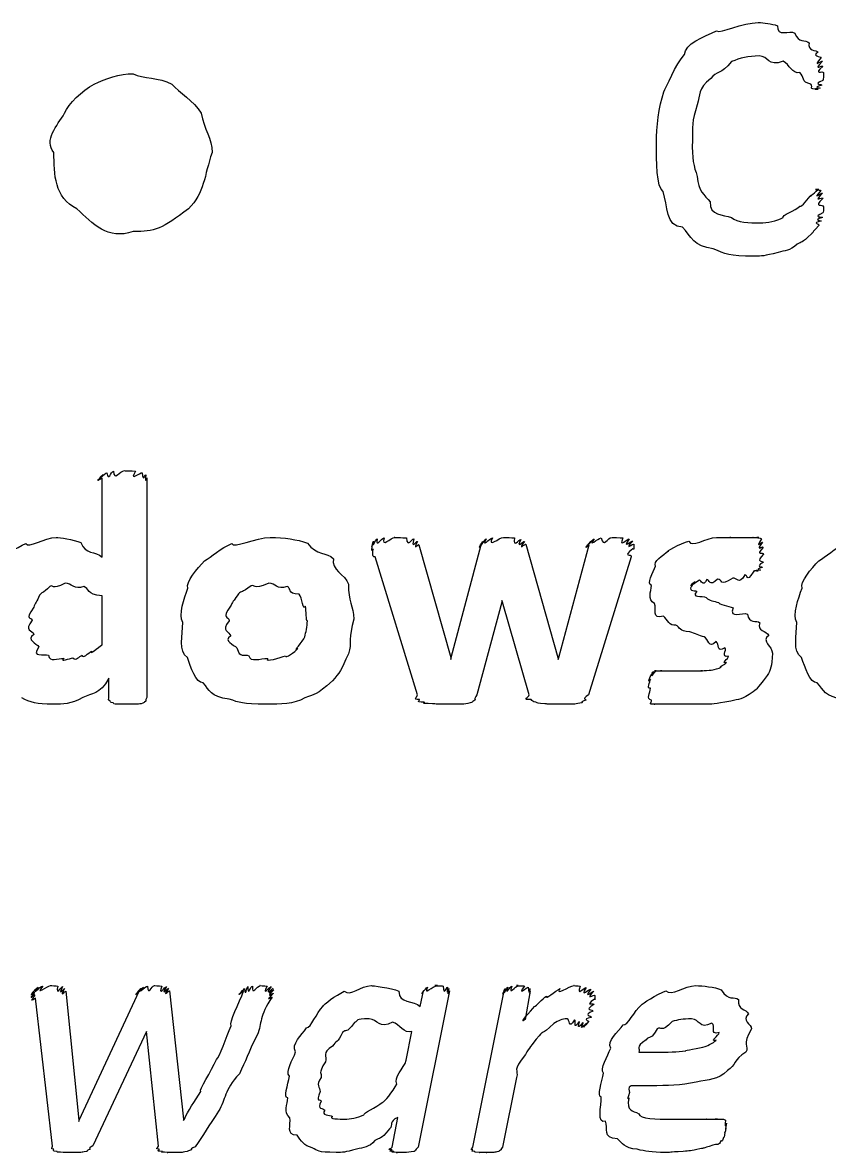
# Model space of a CAD drawing. Header units: millimetres. Extents: x 0 to 216, y 0 to 279.
# Drawn here: x 19.05 to 27.58, y 161.86 to 173.81 of the extents above; entities that cross this region are included whole.
import ezdxf

# ---------------------------------------------------------------- set-up
doc = ezdxf.new("R2010")
doc.units = ezdxf.units.MM
doc.layers.get('0').update_dxf_attribs({"linetype": 'CONTINUOUS'})

msp = doc.modelspace()

# ---------------------------------------------------------------- linework, layer by layer
at = {"color": 0}
for p, q in [((20.2241, 173.265), (20.2241, 173.265)), ((27.5167, 171.859), (27.5167, 171.859)), ((19.8947, 168.154), (19.8947, 168.991)), ((20.3688, 168.991), (20.3688, 166.671)), ((23.2434, 168.286), (23.5796, 167.095)), ((23.5851, 167.095), (23.8993, 168.286)), ((24.3733, 168.292), (24.7096, 167.095)), ((24.7206, 167.095), (25.0403, 168.286)), ((25.5144, 168.292), (25.5144, 168.292)), ((23.2268, 166.698), (22.7803, 168.159)), ((25.4868, 168.159), (25.0348, 166.698)), ((19.8947, 167.228), (19.8947, 167.746)), ((24.1198, 167.68), (23.8552, 166.698)), ((24.1253, 167.68), (24.1198, 167.696)), ((24.1198, 167.696), (24.1198, 167.68)), ((24.4064, 166.698), (24.1253, 167.68)), ((22.0638, 167.481), (22.0638, 167.481)), ((22.5544, 167.498), (22.5544, 167.498)), ((23.5796, 167.095), (23.5796, 167.073)), ((23.5796, 167.073), (23.5851, 167.095)), ((24.7096, 167.095), (24.7151, 167.073)), ((24.7151, 167.073), (24.7206, 167.095)), ((26.9779, 167.139), (26.9779, 167.139)), ((19.9664, 166.677), (19.9664, 166.875)), ((19.5103, 163.565), (19.6481, 162.203)), ((19.6536, 162.203), (20.2875, 163.565)), ((20.6072, 163.57), (20.756, 162.214)), ((21.7096, 163.581), (21.7096, 163.581)), ((23.5658, 163.57), (23.2351, 161.917)), ((23.2572, 163.405), (23.2902, 163.57)), ((23.8125, 161.917), (24.1432, 163.57)), ((24.4189, 163.57), (24.3637, 163.267)), ((25.1024, 163.521), (25.1024, 163.521)), ((19.3725, 161.928), (19.1905, 163.493)), ((26.7574, 163.168), (26.7574, 163.168)), ((20.3647, 163.14), (19.7969, 161.933)), ((20.4914, 161.928), (20.3647, 163.14)), ((23.1083, 162.837), (23.169, 163.14)), ((26.4156, 163.129), (26.4156, 163.129)), ((25.5668, 162.92), (25.7486, 162.92)), ((24.2755, 162.655), (24.1267, 161.917)), ((25.688, 162.567), (25.4841, 162.567)), ((19.6481, 162.203), (19.6481, 162.187)), ((19.6481, 162.187), (19.6536, 162.203)), ((20.756, 162.214), (20.756, 162.198)), ((20.756, 162.198), (20.767, 162.214)), ((22.9595, 161.917), (23.0201, 162.231))]:
    msp.add_line(p, q, dxfattribs=at)
for points in [[(26.3867, 173.717), (26.4253, 173.687), (26.665, 173.805), (26.8277, 173.805)], [(26.8277, 173.805), (26.8911, 173.805), (26.9655, 173.794), (27.0316, 173.772)], [(27.0316, 173.772), (27.0233, 173.647), (27.1584, 173.728), (27.2135, 173.695)], [(26.0505, 173.469), (26.0463, 173.574), (26.2571, 173.662), (26.3867, 173.717)], [(27.2135, 173.695), (27.2548, 173.585), (27.3237, 173.63), (27.3678, 173.59)], [(27.3678, 173.59), (27.343, 173.503), (27.4423, 173.516), (27.4616, 173.491)], [(25.83, 173.072), (25.8548, 173.121), (25.954, 173.361), (26.0505, 173.469)], [(26.8387, 173.452), (26.7229, 173.452), (26.6347, 173.432), (26.5465, 173.392)], [(27.0922, 173.397), (26.9282, 173.334), (26.9379, 173.452), (26.8387, 173.452)], [(27.4616, 173.491), (27.3802, 173.452), (27.4905, 173.447), (27.4946, 173.436)], [(27.4946, 173.436), (27.3871, 173.312), (27.5015, 173.411), (27.5057, 173.397)], [(26.5465, 173.392), (26.4322, 173.254), (26.3881, 173.293), (26.326, 173.215)], [(27.2686, 173.276), (27.1859, 173.261), (27.1611, 173.36), (27.0922, 173.397)], [(27.5057, 173.397), (27.3954, 173.283), (27.5112, 173.364), (27.5112, 173.342)], [(27.5112, 173.342), (27.3982, 173.243), (27.5167, 173.301), (27.5167, 173.276)], [(19.8107, 173.155), (19.9278, 173.21), (20.0835, 173.265), (20.2241, 173.265)], [(20.2241, 173.265), (20.3247, 173.21), (20.4997, 173.228), (20.632, 173.155)], [(26.326, 173.215), (26.1896, 173.102), (26.2158, 173.047), (26.1827, 172.934)], [(27.3844, 173.155), (27.281, 173.173), (27.3155, 173.232), (27.2686, 173.276)], [(27.5112, 173.193), (27.3954, 173.144), (27.507, 173.157), (27.5001, 173.144)], [(27.5167, 173.276), (27.5167, 173.184), (27.5139, 173.215), (27.5112, 173.193)], [(19.4965, 172.846), (19.5419, 172.948), (19.6784, 173.084), (19.8107, 173.155)], [(20.632, 173.155), (20.7064, 173.066), (20.8662, 172.981), (20.9407, 172.846)], [(25.7528, 172.537), (25.7528, 172.692), (25.7776, 172.918), (25.83, 173.072)], [(27.4616, 173.1), (27.343, 173.1), (27.4175, 173.118), (27.3844, 173.155)], [(27.4836, 173.111), (27.3692, 173.1), (27.4684, 173.1), (27.4616, 173.1)], [(27.5001, 173.144), (27.3844, 173.113), (27.4905, 173.118), (27.4836, 173.111)], [(19.3862, 172.432), (19.2732, 172.562), (19.4221, 172.714), (19.4965, 172.846)], [(20.9407, 172.846), (20.9751, 172.68), (21.0564, 172.576), (21.0564, 172.432)], [(26.1827, 172.934), (26.1235, 172.761), (26.1331, 172.698), (26.1331, 172.559)], [(25.8244, 172.019), (25.7528, 172.059), (25.7528, 172.341), (25.7528, 172.537)], [(26.1331, 172.559), (26.1235, 172.361), (26.1497, 172.289), (26.1827, 172.179)], [(19.6288, 171.837), (19.3918, 171.953), (19.3862, 172.201), (19.3862, 172.432)], [(21.0564, 172.432), (20.9751, 172.187), (20.9737, 172.002), (20.8084, 171.837)], [(26.1827, 172.179), (26.1896, 172.026), (26.2613, 171.982), (26.3205, 171.909)], [(26.0284, 171.644), (25.8479, 171.644), (25.8713, 171.872), (25.8244, 172.019)], [(27.2686, 171.865), (27.2852, 171.85), (27.3596, 171.949), (27.3899, 171.986)], [(27.3899, 171.986), (27.3472, 171.923), (27.4478, 172.041), (27.4671, 172.041)], [(27.4671, 172.041), (27.3761, 172.041), (27.485, 172.037), (27.4891, 172.03)], [(27.4891, 172.03), (27.3871, 171.912), (27.5015, 172.016), (27.5057, 172.002)], [(27.5057, 172.002), (27.3954, 171.887), (27.5112, 171.972), (27.5112, 171.947)], [(26.3205, 171.909), (26.3109, 171.762), (26.4583, 171.779), (26.5465, 171.744)], [(27.0922, 171.744), (27.0674, 171.762), (27.2204, 171.821), (27.2686, 171.865)], [(27.5112, 171.947), (27.3982, 171.839), (27.5167, 171.895), (27.5167, 171.859)], [(20.2241, 171.595), (19.954, 171.508), (19.7942, 171.675), (19.6288, 171.837)], [(20.8084, 171.837), (20.53, 171.625), (20.4515, 171.595), (20.2241, 171.595)], [(26.5465, 171.744), (26.6044, 171.688), (26.734, 171.688), (26.8442, 171.688)], [(26.8442, 171.688), (26.9282, 171.688), (27.022, 171.706), (27.0922, 171.744)], [(27.5057, 171.744), (27.3913, 171.71), (27.5015, 171.716), (27.4946, 171.705)], [(27.5112, 171.793), (27.3954, 171.739), (27.5084, 171.757), (27.5057, 171.744)], [(27.5167, 171.859), (27.5167, 171.777), (27.5139, 171.811), (27.5112, 171.793)], [(26.3536, 171.413), (26.1455, 171.438), (26.1193, 171.541), (26.0284, 171.644)], [(27.4671, 171.661), (27.3541, 171.534), (27.4298, 171.613), (27.3899, 171.573)], [(27.4946, 171.705), (27.3802, 171.688), (27.4808, 171.679), (27.4671, 171.661)], [(27.3899, 171.573), (27.2741, 171.457), (27.2989, 171.498), (27.2411, 171.462)], [(26.7836, 171.336), (26.5162, 171.336), (26.4818, 171.36), (26.3536, 171.413)], [(27.2411, 171.462), (27.1556, 171.387), (27.1143, 171.399), (27.0371, 171.374)], [(27.0371, 171.374), (26.8841, 171.336), (26.8745, 171.336), (26.7836, 171.336)], [(19.8947, 168.991), (19.7914, 168.915), (19.8975, 169.017), (19.9058, 169.025)], [(19.9058, 169.025), (19.8065, 168.932), (19.9251, 169.043), (19.9444, 169.047)], [(19.9444, 169.047), (19.9609, 168.944), (19.9857, 169.059), (20.016, 169.063)], [(20.016, 169.063), (20.0188, 168.95), (20.0835, 169.069), (20.1318, 169.069)], [(20.1318, 169.069), (20.1152, 169.069), (20.2172, 169.066), (20.2475, 169.063)], [(20.2475, 169.063), (20.1731, 168.944), (20.2999, 169.054), (20.3192, 169.047)], [(20.3192, 169.047), (20.3274, 168.932), (20.3495, 169.036), (20.3577, 169.025)], [(20.3577, 169.025), (20.3426, 168.91), (20.3688, 169.003), (20.3688, 168.991)], [(18.8584, 168.115), (18.8102, 168.161), (18.9976, 168.256), (19.09, 168.297)], [(19.09, 168.297), (19.112, 168.245), (19.2884, 168.363), (19.4097, 168.363)], [(19.4097, 168.363), (19.4455, 168.363), (19.5916, 168.344), (19.6687, 168.308)], [(19.6687, 168.308), (19.7183, 168.176), (19.8203, 168.223), (19.8947, 168.154)], [(20.9779, 168.115), (21.0495, 168.156), (21.1501, 168.253), (21.2645, 168.297)], [(21.2645, 168.297), (21.281, 168.245), (21.5181, 168.363), (21.6724, 168.363)], [(21.6724, 168.363), (21.8212, 168.363), (21.9535, 168.342), (22.0638, 168.303)], [(22.0638, 168.303), (22.163, 168.167), (22.2691, 168.21), (22.3394, 168.137)], [(22.7528, 168.292), (22.7307, 168.212), (22.7555, 168.316), (22.7638, 168.325)], [(22.7583, 168.242), (22.7307, 168.187), (22.7528, 168.281), (22.7528, 168.292)], [(22.7638, 168.325), (22.7445, 168.231), (22.7831, 168.342), (22.8024, 168.347)], [(22.8024, 168.347), (22.7817, 168.242), (22.8437, 168.358), (22.874, 168.358)], [(22.874, 168.358), (22.8437, 168.245), (22.9457, 168.363), (22.9898, 168.363)], [(22.9898, 168.363), (22.9402, 168.363), (23.0808, 168.36), (23.1111, 168.358)], [(23.1111, 168.358), (23.1194, 168.242), (23.169, 168.354), (23.1883, 168.347)], [(23.1883, 168.347), (23.1565, 168.227), (23.2186, 168.33), (23.2268, 168.319)], [(23.2268, 168.319), (23.1717, 168.209), (23.2392, 168.3), (23.2434, 168.286)], [(23.8993, 168.286), (23.8511, 168.209), (23.9076, 168.311), (23.9159, 168.319)], [(23.9159, 168.319), (23.869, 168.227), (23.9393, 168.338), (23.9544, 168.347)], [(23.9544, 168.347), (23.8993, 168.242), (23.9903, 168.358), (24.0206, 168.358)], [(24.0206, 168.358), (23.9613, 168.245), (24.0923, 168.363), (24.1363, 168.363)], [(24.1363, 168.363), (24.1708, 168.363), (24.2218, 168.36), (24.2521, 168.358)], [(24.2521, 168.358), (24.23, 168.238), (24.3031, 168.348), (24.3182, 168.341)], [(24.3182, 168.341), (24.2631, 168.227), (24.3485, 168.33), (24.3568, 168.319)], [(24.3568, 168.319), (24.2769, 168.209), (24.3692, 168.303), (24.3733, 168.292)], [(25.0403, 168.286), (24.9645, 168.209), (25.0486, 168.311), (25.0569, 168.319)], [(25.0569, 168.319), (24.9797, 168.227), (25.0762, 168.338), (25.0954, 168.347)], [(25.0954, 168.347), (25.0155, 168.242), (25.1368, 168.358), (25.1671, 168.358)], [(25.1671, 168.358), (25.1919, 168.245), (25.2347, 168.363), (25.2829, 168.363)], [(25.2829, 168.363), (25.2884, 168.363), (25.3683, 168.36), (25.3986, 168.358)], [(25.3986, 168.358), (25.3463, 168.242), (25.4496, 168.354), (25.4648, 168.347)], [(25.4648, 168.347), (25.3793, 168.231), (25.4951, 168.336), (25.5034, 168.325)], [(25.5034, 168.325), (25.3945, 168.212), (25.5144, 168.305), (25.5144, 168.292)], [(25.5144, 168.292), (25.5116, 168.187), (25.5102, 168.264), (25.5034, 168.242)], [(25.8809, 168.22), (25.8286, 168.198), (26.0105, 168.303), (26.0959, 168.325)], [(26.0959, 168.325), (26.1193, 168.245), (26.2806, 168.363), (26.3881, 168.363)], [(26.3881, 168.363), (26.3949, 168.363), (26.4886, 168.363), (26.5369, 168.363)], [(26.5369, 168.363), (26.4942, 168.363), (26.6333, 168.363), (26.6747, 168.363)], [(26.6747, 168.363), (26.6926, 168.363), (26.7477, 168.363), (26.7739, 168.363)], [(26.7739, 168.363), (26.7477, 168.363), (26.8235, 168.363), (26.8345, 168.363)], [(26.8345, 168.363), (26.7739, 168.363), (26.858, 168.358), (26.8621, 168.347)], [(26.8621, 168.347), (26.7849, 168.227), (26.8731, 168.327), (26.8731, 168.313)], [(26.8731, 168.313), (26.7877, 168.198), (26.8786, 168.281), (26.8786, 168.258)], [(27.4671, 168.115), (27.5387, 168.156), (27.6393, 168.253), (27.7537, 168.297)], [(22.7803, 168.159), (22.7376, 168.146), (22.761, 168.223), (22.7583, 168.242)], [(25.5034, 168.242), (25.3835, 168.146), (25.4937, 168.195), (25.4868, 168.159)], [(25.7431, 168.06), (25.7114, 168.106), (25.8217, 168.176), (25.8809, 168.22)], [(26.8786, 168.258), (26.7918, 168.156), (26.8841, 168.216), (26.8841, 168.187)], [(26.8841, 168.187), (26.7918, 168.09), (26.8814, 168.121), (26.8786, 168.099)], [(20.8015, 167.828), (20.7767, 167.885), (20.9007, 168.038), (20.9779, 168.115)], [(22.3394, 168.137), (22.3063, 168.021), (22.4662, 167.973), (22.4992, 167.867)], [(25.6991, 167.856), (25.6494, 167.863), (25.7128, 167.997), (25.7431, 168.06)], [(26.8731, 168.044), (26.7808, 168.021), (26.8621, 168.023), (26.8511, 168.016)], [(26.8786, 168.099), (26.7877, 168.046), (26.8759, 168.057), (26.8731, 168.044)], [(27.2907, 167.828), (27.2659, 167.885), (27.3899, 168.038), (27.4671, 168.115)], [(26.3991, 167.922), (26.3067, 167.834), (26.3164, 167.919), (26.2833, 167.917)], [(26.5589, 167.933), (26.4101, 167.834), (26.457, 167.922), (26.3991, 167.922)], [(26.6857, 167.966), (26.6223, 167.852), (26.6058, 167.944), (26.5589, 167.933)], [(26.7739, 167.994), (26.6967, 167.874), (26.7215, 167.977), (26.6857, 167.966)], [(26.829, 168.01), (26.7436, 168.01), (26.7987, 168.005), (26.7739, 167.994)], [(26.8511, 168.016), (26.7629, 168.01), (26.8359, 168.01), (26.829, 168.01)], [(19.3435, 167.845), (19.2622, 167.76), (19.2622, 167.791), (19.2333, 167.751)], [(19.5034, 167.878), (19.3504, 167.804), (19.3876, 167.867), (19.3435, 167.845)], [(19.7018, 167.845), (19.5998, 167.804), (19.5723, 167.878), (19.5034, 167.878)], [(19.8947, 167.746), (19.7253, 167.76), (19.7638, 167.823), (19.7018, 167.845)], [(20.7464, 167.465), (20.6995, 167.543), (20.7643, 167.718), (20.8015, 167.828)], [(21.4685, 167.851), (21.3651, 167.768), (21.372, 167.804), (21.3362, 167.768)], [(21.6559, 167.878), (21.4712, 167.804), (21.5236, 167.869), (21.4685, 167.851)], [(21.8488, 167.845), (21.7358, 167.804), (21.7331, 167.878), (21.6559, 167.878)], [(21.9756, 167.762), (21.8433, 167.764), (21.9039, 167.826), (21.8488, 167.845)], [(22.4992, 167.867), (22.4937, 167.691), (22.5544, 167.637), (22.5544, 167.498)], [(25.7321, 167.663), (25.6494, 167.715), (25.6991, 167.782), (25.6991, 167.856)], [(26.1621, 167.895), (26.0642, 167.812), (26.1455, 167.886), (26.1455, 167.884)], [(26.1455, 167.884), (26.0642, 167.771), (26.1565, 167.815), (26.1786, 167.79)], [(26.2062, 167.911), (26.0863, 167.823), (26.1731, 167.901), (26.1621, 167.895)], [(26.2833, 167.917), (26.2447, 167.83), (26.2282, 167.914), (26.2062, 167.911)], [(27.2355, 167.465), (27.1887, 167.543), (27.2535, 167.718), (27.2907, 167.828)], [(19.2333, 167.751), (19.2071, 167.682), (19.1864, 167.671), (19.1727, 167.624)], [(21.3362, 167.768), (21.2948, 167.698), (21.2769, 167.694), (21.259, 167.647)], [(22.0417, 167.636), (22.0224, 167.576), (22.0086, 167.729), (21.9756, 167.762)], [(26.1786, 167.79), (26.1124, 167.724), (26.2365, 167.747), (26.2778, 167.729)], [(26.2778, 167.729), (26.3109, 167.687), (26.3619, 167.692), (26.4101, 167.674)], [(19.1727, 167.624), (19.0638, 167.473), (19.1561, 167.533), (19.1561, 167.487)], [(21.259, 167.647), (21.1446, 167.484), (21.2369, 167.543), (21.2369, 167.481)], [(22.0638, 167.481), (22.0486, 167.477), (22.0555, 167.587), (22.0417, 167.636)], [(25.8258, 167.531), (25.6963, 167.492), (25.7569, 167.611), (25.7321, 167.663)], [(26.4101, 167.674), (26.4101, 167.653), (26.5121, 167.641), (26.5644, 167.619)], [(26.5644, 167.619), (26.5121, 167.495), (26.665, 167.578), (26.7133, 167.553)], [(19.1561, 167.487), (19.0638, 167.374), (19.1616, 167.385), (19.1727, 167.338)], [(20.796, 167.095), (20.6995, 167.157), (20.7464, 167.328), (20.7464, 167.465)], [(21.2369, 167.481), (21.1446, 167.367), (21.2424, 167.372), (21.2535, 167.321)], [(22.0362, 167.311), (22.0486, 167.36), (22.0638, 167.418), (22.0638, 167.481)], [(22.5544, 167.498), (22.4937, 167.301), (22.5351, 167.244), (22.4992, 167.134)], [(25.9581, 167.437), (25.8919, 167.418), (25.8658, 167.494), (25.8258, 167.531)], [(26.7133, 167.553), (26.7298, 167.444), (26.8084, 167.495), (26.8456, 167.459)], [(26.8456, 167.459), (26.807, 167.371), (26.9172, 167.378), (26.9393, 167.327)], [(27.2852, 167.095), (27.1887, 167.157), (27.2355, 167.328), (27.2355, 167.465)], [(19.1727, 167.338), (19.0858, 167.279), (19.2016, 167.246), (19.2278, 167.206)], [(26.1069, 167.366), (25.9871, 167.367), (26.0049, 167.411), (25.9581, 167.437)], [(26.2558, 167.311), (26.2075, 167.327), (26.1579, 167.346), (26.1069, 167.366)], [(26.9393, 167.327), (26.8538, 167.268), (26.9779, 167.212), (26.9779, 167.139)], [(19.2278, 167.206), (19.1368, 167.084), (19.2857, 167.139), (19.327, 167.118)], [(19.7845, 167.162), (19.7514, 167.109), (19.8534, 167.201), (19.8947, 167.228)], [(21.2535, 167.321), (21.1708, 167.268), (21.2893, 167.23), (21.3196, 167.195)], [(21.9645, 167.189), (21.8984, 167.142), (22.0211, 167.262), (22.0362, 167.311)], [(26.3826, 167.261), (26.3026, 167.175), (26.3026, 167.295), (26.2558, 167.311)], [(26.4763, 167.195), (26.3798, 167.139), (26.4225, 167.241), (26.3826, 167.261)], [(19.327, 167.118), (19.3394, 167.04), (19.4262, 167.084), (19.4923, 167.084)], [(19.4923, 167.084), (19.4386, 167.04), (19.5557, 167.086), (19.586, 167.09)], [(19.586, 167.09), (19.6191, 167.051), (19.6522, 167.107), (19.6853, 167.118)], [(19.6853, 167.118), (19.6853, 167.073), (19.7514, 167.142), (19.7845, 167.162)], [(20.9613, 166.825), (20.8869, 166.823), (20.8318, 166.988), (20.796, 167.095)], [(21.3196, 167.195), (21.3499, 167.08), (21.394, 167.134), (21.4464, 167.112)], [(21.4464, 167.112), (21.4574, 167.04), (21.5677, 167.084), (21.6449, 167.084)], [(21.6449, 167.084), (21.6076, 167.04), (21.7799, 167.092), (21.8323, 167.112)], [(21.8323, 167.112), (21.8323, 167.076), (21.9315, 167.156), (21.9645, 167.189)], [(22.4992, 167.134), (22.4193, 166.963), (22.4055, 166.927), (22.3284, 166.847)], [(26.5148, 167.107), (26.428, 167.091), (26.5011, 167.173), (26.4763, 167.195)], [(26.4928, 167.04), (26.428, 167.029), (26.5148, 167.08), (26.5148, 167.107)], [(26.9779, 167.139), (26.9723, 166.988), (26.9586, 166.971), (26.9227, 166.902)], [(27.4505, 166.825), (27.3761, 166.823), (27.321, 166.988), (27.2852, 167.095)], [(26.3495, 166.963), (26.355, 166.966), (26.4156, 166.98), (26.4377, 166.991)], [(26.4377, 166.991), (26.4018, 166.992), (26.4818, 167.021), (26.4928, 167.04)], [(19.9664, 166.875), (19.8686, 166.695), (19.7859, 166.718), (19.6908, 166.671)], [(22.3284, 166.847), (22.1478, 166.688), (22.1534, 166.71), (22.0362, 166.666)], [(25.688, 166.77), (25.6412, 166.754), (25.688, 166.842), (25.688, 166.864)], [(25.688, 166.864), (25.6453, 166.798), (25.6949, 166.904), (25.6991, 166.919)], [(25.6991, 166.919), (25.6563, 166.827), (25.7128, 166.943), (25.7211, 166.946)], [(25.7211, 166.946), (25.6715, 166.834), (25.7376, 166.952), (25.7486, 166.952)], [(25.7486, 166.952), (25.6963, 166.952), (25.7831, 166.952), (25.8093, 166.952)], [(25.8093, 166.952), (25.7514, 166.952), (25.8727, 166.952), (25.914, 166.952)], [(25.914, 166.952), (25.9498, 166.952), (25.9994, 166.952), (26.0518, 166.952)], [(26.0518, 166.952), (26.0573, 166.952), (26.169, 166.952), (26.2392, 166.952)], [(26.2392, 166.952), (26.1676, 166.952), (26.3164, 166.955), (26.3495, 166.963)], [(26.9227, 166.902), (26.7849, 166.734), (26.84, 166.779), (26.7739, 166.732)], [(21.2369, 166.654), (21.0344, 166.677), (21.0344, 166.751), (20.9613, 166.825)], [(25.6991, 166.643), (25.6412, 166.657), (25.688, 166.715), (25.688, 166.77)], [(26.7739, 166.732), (26.6526, 166.643), (26.6278, 166.654), (26.5369, 166.632)], [(27.7261, 166.654), (27.5235, 166.677), (27.5235, 166.751), (27.4505, 166.825)], [(19.3766, 166.599), (19.2002, 166.599), (19.1368, 166.622), (19.0459, 166.666)], [(19.6908, 166.671), (19.5599, 166.599), (19.4896, 166.599), (19.3766, 166.599)], [(19.9774, 166.638), (19.9567, 166.635), (19.9664, 166.661), (19.9664, 166.677)], [(20.0105, 166.616), (19.9719, 166.617), (19.9843, 166.63), (19.9774, 166.638)], [(20.0711, 166.599), (20.0008, 166.602), (20.0243, 166.607), (20.0105, 166.616)], [(20.3247, 166.61), (20.2985, 166.602), (20.2888, 166.602), (20.264, 166.599)], [(20.3577, 166.632), (20.3316, 166.613), (20.3426, 166.617), (20.3247, 166.61)], [(20.3688, 166.671), (20.3426, 166.632), (20.3647, 166.643), (20.3577, 166.632)], [(21.6283, 166.599), (21.372, 166.599), (21.3472, 166.617), (21.2369, 166.654)], [(22.0362, 166.666), (21.9163, 166.599), (21.7854, 166.599), (21.6283, 166.599)], [(23.2489, 166.649), (23.1676, 166.646), (23.2296, 166.679), (23.2268, 166.698)], [(23.2985, 166.622), (23.1896, 166.622), (23.2599, 166.638), (23.2489, 166.649)], [(23.3867, 166.605), (23.2337, 166.606), (23.3206, 166.613), (23.2985, 166.622)], [(23.541, 166.599), (23.428, 166.599), (23.4267, 166.601), (23.3867, 166.605)], [(23.7836, 166.616), (23.7477, 166.602), (23.7298, 166.602), (23.6898, 166.599)], [(23.8332, 166.643), (23.796, 166.617), (23.8084, 166.623), (23.7836, 166.616)], [(23.8552, 166.698), (23.8139, 166.643), (23.8442, 166.657), (23.8332, 166.643)], [(24.4285, 166.649), (24.31, 166.643), (24.4133, 166.677), (24.4064, 166.698)], [(24.4781, 166.622), (24.4464, 166.622), (24.4395, 166.638), (24.4285, 166.649)], [(24.5718, 166.605), (24.4905, 166.606), (24.5001, 166.613), (24.4781, 166.622)], [(24.7261, 166.599), (24.5718, 166.599), (24.6118, 166.601), (24.5718, 166.605)], [(24.9632, 166.616), (24.8874, 166.602), (24.9094, 166.602), (24.8695, 166.599)], [(25.0073, 166.643), (24.9315, 166.617), (24.9852, 166.623), (24.9632, 166.616)], [(25.0348, 166.698), (24.9494, 166.643), (25.0183, 166.657), (25.0073, 166.643)], [(25.7321, 166.599), (25.6563, 166.599), (25.7059, 166.613), (25.6991, 166.643)], [(26.5369, 166.632), (26.355, 166.599), (26.3522, 166.599), (26.2503, 166.599)], [(20.1704, 166.599), (20.0518, 166.599), (20.0959, 166.599), (20.0711, 166.599)], [(20.264, 166.599), (20.129, 166.599), (20.2062, 166.599), (20.1704, 166.599)], [(23.6898, 166.599), (23.5534, 166.599), (23.6031, 166.599), (23.541, 166.599)], [(24.8695, 166.599), (24.8102, 166.599), (24.784, 166.599), (24.7261, 166.599)], [(25.7983, 166.599), (25.6853, 166.599), (25.7459, 166.599), (25.7321, 166.599)], [(25.9085, 166.599), (25.8616, 166.599), (25.8272, 166.599), (25.7983, 166.599)], [(26.0628, 166.599), (25.954, 166.599), (25.9553, 166.599), (25.9085, 166.599)], [(26.2503, 166.599), (26.0683, 166.599), (26.1207, 166.599), (26.0628, 166.599)], [(19.2181, 163.609), (19.1313, 163.504), (19.2457, 163.62), (19.2677, 163.62)], [(19.2677, 163.62), (19.1754, 163.507), (19.3173, 163.625), (19.3504, 163.625)], [(19.3504, 163.625), (19.3587, 163.625), (19.4083, 163.623), (19.4276, 163.62)], [(19.4276, 163.62), (19.4, 163.504), (19.4662, 163.617), (19.4772, 163.614)], [(20.3316, 163.609), (20.2268, 163.504), (20.3564, 163.62), (20.3757, 163.62)], [(20.3757, 163.62), (20.3812, 163.507), (20.417, 163.625), (20.4473, 163.625)], [(20.4473, 163.625), (20.4391, 163.625), (20.5025, 163.623), (20.5245, 163.62)], [(20.5245, 163.62), (20.4832, 163.504), (20.5631, 163.617), (20.5741, 163.614)], [(21.434, 163.614), (21.4354, 163.504), (21.4643, 163.62), (21.4836, 163.62)], [(21.4836, 163.62), (21.4753, 163.507), (21.5332, 163.625), (21.5663, 163.625)], [(21.5663, 163.625), (21.5387, 163.625), (21.6187, 163.623), (21.6379, 163.62)], [(21.6379, 163.62), (21.5746, 163.504), (21.671, 163.617), (21.682, 163.614)], [(22.4524, 163.565), (22.5199, 163.507), (22.6315, 163.625), (22.739, 163.625)], [(22.739, 163.625), (22.7404, 163.625), (22.9499, 163.605), (23.0312, 163.565)], [(23.3343, 163.609), (23.2806, 163.507), (23.3908, 163.625), (23.439, 163.625)], [(23.439, 163.625), (23.3536, 163.625), (23.4845, 163.623), (23.4997, 163.62)], [(23.4997, 163.62), (23.5052, 163.504), (23.5327, 163.616), (23.5438, 163.609)], [(24.1818, 163.609), (24.146, 163.504), (24.2066, 163.62), (24.2259, 163.62)], [(24.2259, 163.62), (24.1832, 163.507), (24.2659, 163.625), (24.2921, 163.625)], [(24.2921, 163.625), (24.2342, 163.625), (24.3389, 163.623), (24.3582, 163.62)], [(24.3582, 163.62), (24.2714, 163.504), (24.3885, 163.616), (24.3968, 163.609)], [(24.733, 163.593), (24.6724, 163.507), (24.8336, 163.625), (24.8819, 163.625)], [(24.8819, 163.625), (24.8598, 163.625), (24.926, 163.623), (24.948, 163.62)], [(24.948, 163.62), (24.9039, 163.5), (24.9893, 163.61), (25.0086, 163.604)], [(25.8534, 163.57), (25.9057, 163.507), (26.0532, 163.625), (26.1676, 163.625)], [(26.1676, 163.625), (26.2447, 163.625), (26.3633, 163.61), (26.4377, 163.581)], [(19.185, 163.554), (19.0982, 163.474), (19.1864, 163.579), (19.1905, 163.587)], [(19.185, 163.526), (19.0982, 163.452), (19.185, 163.546), (19.185, 163.554)], [(19.1905, 163.493), (19.1024, 163.43), (19.1878, 163.515), (19.185, 163.526)], [(19.1905, 163.587), (19.1093, 163.493), (19.2071, 163.605), (19.2181, 163.609)], [(19.4772, 163.614), (19.4221, 163.496), (19.4951, 163.604), (19.4992, 163.593)], [(19.4992, 163.593), (19.4331, 163.478), (19.5103, 163.576), (19.5103, 163.565)], [(20.2875, 163.565), (20.1938, 163.478), (20.2999, 163.584), (20.304, 163.593)], [(20.304, 163.593), (20.2048, 163.493), (20.3206, 163.605), (20.3316, 163.609)], [(20.5741, 163.614), (20.5052, 163.496), (20.592, 163.605), (20.5962, 163.598)], [(20.5962, 163.598), (20.5163, 163.482), (20.6072, 163.581), (20.6072, 163.57)], [(21.2576, 163.201), (21.2328, 163.231), (21.3486, 163.447), (21.3899, 163.565)], [(21.3899, 163.565), (21.2742, 163.478), (21.3927, 163.584), (21.4009, 163.593)], [(21.4009, 163.593), (21.4092, 163.496), (21.423, 163.61), (21.434, 163.614)], [(21.6931, 163.504), (21.5456, 163.295), (21.5911, 163.237), (21.5332, 163.102)], [(21.682, 163.614), (21.5966, 163.496), (21.7, 163.605), (21.7041, 163.598)], [(21.7041, 163.543), (21.5966, 163.438), (21.6958, 163.515), (21.6931, 163.504)], [(21.7041, 163.598), (21.6049, 163.485), (21.7096, 163.588), (21.7096, 163.581)], [(21.7096, 163.581), (21.6049, 163.467), (21.7069, 163.557), (21.7041, 163.543)], [(22.2264, 163.405), (22.2333, 163.427), (22.3669, 163.523), (22.4524, 163.565)], [(23.0312, 163.565), (23.0229, 163.43), (23.191, 163.474), (23.2572, 163.405)], [(23.2902, 163.57), (23.2365, 163.489), (23.3123, 163.601), (23.3343, 163.609)], [(23.5438, 163.609), (23.5272, 163.493), (23.5603, 163.599), (23.5603, 163.593)], [(23.5603, 163.593), (23.53, 163.478), (23.5658, 163.577), (23.5658, 163.57)], [(24.1432, 163.57), (24.1102, 163.478), (24.146, 163.584), (24.1543, 163.593)], [(24.1543, 163.593), (24.1239, 163.493), (24.1708, 163.605), (24.1818, 163.609)], [(24.3968, 163.609), (24.4078, 163.493), (24.4133, 163.599), (24.4133, 163.593)], [(24.4133, 163.593), (24.4106, 163.478), (24.4189, 163.577), (24.4189, 163.57)], [(24.463, 163.405), (24.4808, 163.405), (24.5456, 163.485), (24.5897, 163.515)], [(24.5897, 163.515), (24.5732, 163.467), (24.6848, 163.573), (24.733, 163.593)], [(25.0086, 163.604), (24.9397, 163.489), (25.0431, 163.594), (25.0583, 163.587)], [(25.0583, 163.587), (24.9701, 163.474), (25.0831, 163.572), (25.0913, 163.565)], [(25.0913, 163.565), (24.9838, 163.456), (25.1024, 163.539), (25.1024, 163.521)], [(25.1024, 163.521), (25.1024, 163.43), (25.0996, 163.5), (25.0968, 163.482)], [(25.5943, 163.421), (25.5971, 163.434), (25.7569, 163.533), (25.8534, 163.57)], [(26.4377, 163.581), (26.5121, 163.452), (26.5755, 163.521), (26.6196, 163.477)], [(22.0555, 163.179), (22.101, 163.176), (22.1602, 163.339), (22.2264, 163.405)], [(24.3637, 163.267), (24.2866, 163.198), (24.4257, 163.361), (24.463, 163.405)], [(25.0913, 163.427), (24.9769, 163.353), (25.0872, 163.38), (25.0803, 163.356)], [(25.0968, 163.482), (24.9811, 163.397), (25.0941, 163.449), (25.0913, 163.427)], [(25.4014, 163.212), (25.4468, 163.196), (25.5199, 163.362), (25.5943, 163.421)], [(26.6196, 163.477), (26.6044, 163.364), (26.7022, 163.383), (26.7243, 163.328)], [(22.7169, 163.273), (22.5571, 163.273), (22.6095, 163.259), (22.5626, 163.234)], [(22.965, 163.24), (22.8217, 163.154), (22.8079, 163.273), (22.7169, 163.273)], [(24.8102, 163.273), (24.7496, 163.273), (24.722, 163.256), (24.6669, 163.223)], [(24.8874, 163.262), (24.8185, 163.154), (24.8392, 163.273), (24.8102, 163.273)], [(24.937, 163.245), (24.8626, 163.143), (24.9094, 163.257), (24.8874, 163.262)], [(25.0638, 163.289), (24.9508, 163.264), (25.0472, 163.256), (25.0362, 163.245)], [(25.0803, 163.356), (24.9659, 163.306), (25.0706, 163.311), (25.0638, 163.289)], [(26.1235, 163.273), (26.0312, 163.273), (25.9774, 163.263), (25.9195, 163.245)], [(26.3385, 163.229), (26.2006, 163.154), (26.2144, 163.273), (26.1235, 163.273)], [(26.7243, 163.328), (26.6485, 163.254), (26.7574, 163.219), (26.7574, 163.168)], [(21.1033, 162.843), (21.1377, 162.868), (21.2094, 163.08), (21.2576, 163.201)], [(21.9397, 162.925), (21.8874, 163.011), (22.0073, 163.098), (22.0555, 163.179)], [(22.5626, 163.234), (22.4648, 163.103), (22.4758, 163.173), (22.4359, 163.129)], [(23.169, 163.14), (23.0863, 163.11), (23.038, 163.218), (22.965, 163.24)], [(24.6669, 163.223), (24.5249, 163.092), (24.5635, 163.152), (24.5126, 163.096)], [(24.9756, 163.234), (24.8888, 163.132), (24.9508, 163.241), (24.937, 163.245)], [(25.0142, 163.229), (24.9149, 163.125), (24.9893, 163.23), (24.9756, 163.234)], [(25.0362, 163.245), (24.9329, 163.125), (25.021, 163.229), (25.0142, 163.229)], [(25.2691, 162.964), (25.2222, 163.037), (25.349, 163.135), (25.4014, 163.212)], [(25.7597, 163.168), (25.7046, 163.052), (25.677, 163.096), (25.6439, 163.052)], [(25.9195, 163.245), (25.7955, 163.118), (25.8065, 163.201), (25.7597, 163.168)], [(26.4156, 163.129), (26.3026, 163.099), (26.3894, 163.202), (26.3385, 163.229)], [(26.7574, 163.168), (26.6485, 162.993), (26.7367, 162.993), (26.6967, 162.92)], [(21.5332, 163.102), (21.4313, 162.905), (21.4147, 162.829), (21.3458, 162.694)], [(22.4359, 163.129), (22.3876, 163.019), (22.3642, 163.041), (22.3311, 162.986)], [(24.5126, 163.096), (24.4216, 162.982), (24.4133, 162.975), (24.3692, 162.898)], [(25.6439, 163.052), (25.5199, 162.967), (25.5846, 162.967), (25.5668, 162.92)], [(26.2668, 162.981), (26.2585, 162.978), (26.3605, 163.02), (26.3826, 163.047)], [(26.3826, 163.047), (26.3026, 163.03), (26.4156, 163.099), (26.4156, 163.129)], [(21.8736, 162.667), (21.8295, 162.717), (21.9094, 162.837), (21.9397, 162.925)], [(22.3311, 162.986), (22.2071, 162.912), (22.276, 162.879), (22.2539, 162.821)], [(25.1919, 162.699), (25.1533, 162.743), (25.236, 162.876), (25.2691, 162.964)], [(25.7486, 162.92), (25.8658, 162.92), (25.9774, 162.925), (26.0628, 162.936)], [(26.0628, 162.936), (26.0353, 162.942), (26.2144, 162.961), (26.2668, 162.981)], [(26.6967, 162.92), (26.5672, 162.845), (26.592, 162.782), (26.5038, 162.727)], [(20.9379, 162.506), (20.9131, 162.515), (21.0509, 162.724), (21.1033, 162.843)], [(22.2539, 162.821), (22.1671, 162.68), (22.2209, 162.711), (22.2098, 162.655)], [(23.0091, 162.584), (22.9678, 162.655), (23.0863, 162.745), (23.1083, 162.837)], [(24.3692, 162.898), (24.2204, 162.713), (24.2976, 162.743), (24.2755, 162.655)], [(21.3458, 162.694), (21.1777, 162.515), (21.2053, 162.425), (21.1253, 162.297)], [(21.8571, 162.44), (21.8033, 162.431), (21.8626, 162.581), (21.8736, 162.667)], [(25.1699, 162.451), (25.1202, 162.449), (25.1768, 162.611), (25.1919, 162.699)], [(26.5038, 162.727), (26.3949, 162.622), (26.3081, 162.635), (26.1731, 162.606)], [(22.2098, 162.655), (22.1492, 162.57), (22.1988, 162.55), (22.1988, 162.506)], [(22.8548, 162.391), (22.8796, 162.387), (22.965, 162.509), (23.0091, 162.584)], [(25.4841, 162.567), (25.44, 162.545), (25.4703, 162.52), (25.4675, 162.495)], [(26.1731, 162.606), (26.0049, 162.567), (25.8754, 162.567), (25.688, 162.567)], [(20.767, 162.214), (20.796, 162.302), (20.8787, 162.399), (20.9379, 162.506)], [(21.8791, 162.226), (21.8033, 162.292), (21.8571, 162.366), (21.8571, 162.44)], [(22.1988, 162.506), (22.1492, 162.376), (22.2016, 162.438), (22.2098, 162.402)], [(25.214, 162.192), (25.1202, 162.155), (25.1699, 162.352), (25.1699, 162.451)], [(25.4675, 162.495), (25.4317, 162.38), (25.462, 162.453), (25.462, 162.435)], [(25.462, 162.435), (25.4317, 162.292), (25.4964, 162.31), (25.5668, 162.27)], [(22.2098, 162.402), (22.163, 162.305), (22.2291, 162.337), (22.2484, 162.308)], [(22.2484, 162.308), (22.2043, 162.25), (22.298, 162.26), (22.3311, 162.242)], [(22.6618, 162.258), (22.6453, 162.276), (22.7955, 162.336), (22.8548, 162.391)], [(21.1253, 162.297), (21.0206, 162.14), (20.9655, 162.044), (20.8773, 161.922)], [(21.9563, 162.044), (21.8323, 162.038), (21.8929, 162.159), (21.8791, 162.226)], [(22.3311, 162.242), (22.2705, 162.214), (22.4083, 162.214), (22.4634, 162.214)], [(22.4634, 162.214), (22.5089, 162.214), (22.5957, 162.228), (22.6618, 162.258)], [(23.0201, 162.231), (22.9168, 162.188), (22.976, 162.154), (22.9319, 162.11)], [(25.3407, 162.005), (25.1781, 162.008), (25.2429, 162.118), (25.214, 162.192)], [(25.5668, 162.27), (25.5723, 162.214), (25.7514, 162.214), (25.914, 162.214)], [(25.914, 162.214), (25.9278, 162.214), (26.0601, 162.214), (26.1235, 162.214)], [(26.1235, 162.214), (26.1703, 162.214), (26.2392, 162.214), (26.2833, 162.214)], [(26.2833, 162.214), (26.2626, 162.214), (26.3688, 162.214), (26.3991, 162.214)], [(26.3991, 162.214), (26.3219, 162.214), (26.4487, 162.214), (26.4597, 162.214)], [(26.4597, 162.214), (26.4611, 162.214), (26.4776, 162.21), (26.4818, 162.203)], [(26.4818, 162.203), (26.4721, 162.082), (26.4928, 162.184), (26.4928, 162.17)], [(22.9319, 162.11), (22.8286, 161.983), (22.8355, 162.024), (22.7776, 161.988)], [(26.4763, 162.071), (26.457, 161.983), (26.4666, 162.035), (26.4597, 162.021)], [(26.4873, 162.121), (26.4652, 162.019), (26.479, 162.089), (26.4763, 162.071)], [(26.4928, 162.17), (26.4721, 162.052), (26.49, 162.138), (26.4873, 162.121)], [(22.1161, 161.911), (22.0279, 161.928), (21.9963, 161.988), (21.9563, 162.044)], [(22.7776, 161.988), (22.7142, 161.908), (22.6577, 161.919), (22.5847, 161.895)], [(25.5502, 161.895), (25.4069, 161.908), (25.3959, 161.957), (25.3407, 162.005)], [(26.4322, 161.983), (26.417, 161.928), (26.3894, 161.953), (26.3495, 161.939)], [(26.4597, 162.021), (26.4432, 161.953), (26.4432, 161.994), (26.4322, 161.983)], [(19.3835, 161.895), (19.3408, 161.895), (19.3725, 161.917), (19.3725, 161.928)], [(19.4166, 161.873), (19.3559, 161.875), (19.3904, 161.887), (19.3835, 161.895)], [(19.4827, 161.862), (19.389, 161.864), (19.4345, 161.869), (19.4166, 161.873)], [(19.5819, 161.862), (19.4441, 161.862), (19.5116, 161.862), (19.4827, 161.862)], [(19.6701, 161.862), (19.6343, 161.862), (19.6178, 161.862), (19.5819, 161.862)], [(19.7308, 161.873), (19.6825, 161.864), (19.6949, 161.864), (19.6701, 161.862)], [(19.7693, 161.895), (19.7156, 161.875), (19.7487, 161.879), (19.7308, 161.873)], [(19.7969, 161.933), (19.7335, 161.895), (19.7804, 161.906), (19.7693, 161.895)], [(20.497, 161.895), (20.4391, 161.895), (20.4914, 161.917), (20.4914, 161.928)], [(20.53, 161.873), (20.4501, 161.875), (20.5038, 161.887), (20.497, 161.895)], [(20.5851, 161.862), (20.4804, 161.864), (20.5438, 161.869), (20.53, 161.873)], [(20.6678, 161.862), (20.5245, 161.862), (20.6072, 161.862), (20.5851, 161.862)], [(20.7395, 161.862), (20.7009, 161.862), (20.6926, 161.862), (20.6678, 161.862)], [(20.7946, 161.873), (20.745, 161.864), (20.7615, 161.864), (20.7395, 161.862)], [(20.8387, 161.889), (20.778, 161.873), (20.8125, 161.875), (20.7946, 161.873)], [(20.8773, 161.922), (20.8029, 161.887), (20.8525, 161.896), (20.8387, 161.889)], [(22.3697, 161.862), (22.1602, 161.862), (22.1823, 161.878), (22.1161, 161.911)], [(22.5847, 161.895), (22.4537, 161.862), (22.4427, 161.862), (22.3697, 161.862)], [(22.9595, 161.889), (22.8878, 161.887), (22.9554, 161.906), (22.9595, 161.917)], [(22.976, 161.873), (22.8947, 161.875), (22.9622, 161.885), (22.9595, 161.889)], [(23.0146, 161.862), (22.9126, 161.864), (22.9871, 161.869), (22.976, 161.873)], [(23.0808, 161.862), (22.9457, 161.862), (23.0325, 161.862), (23.0146, 161.862)], [(23.191, 161.873), (23.1414, 161.862), (23.1317, 161.862), (23.0808, 161.862)], [(23.2351, 161.917), (23.1883, 161.879), (23.2158, 161.884), (23.191, 161.873)], [(23.8125, 161.889), (23.7712, 161.887), (23.8125, 161.906), (23.8125, 161.917)], [(23.8345, 161.873), (23.7753, 161.875), (23.8153, 161.885), (23.8125, 161.889)], [(23.8786, 161.862), (23.7973, 161.864), (23.8456, 161.869), (23.8345, 161.873)], [(23.9558, 161.862), (23.8345, 161.862), (23.8966, 161.862), (23.8786, 161.862)], [(24.033, 161.862), (23.8966, 161.862), (23.9848, 161.862), (23.9558, 161.862)], [(24.0826, 161.873), (24.0578, 161.864), (24.055, 161.864), (24.033, 161.862)], [(24.1102, 161.889), (24.084, 161.875), (24.0964, 161.879), (24.0826, 161.873)], [(24.1267, 161.917), (24.095, 161.887), (24.1171, 161.896), (24.1102, 161.889)], [(25.8479, 161.862), (25.6935, 161.862), (25.6343, 161.873), (25.5502, 161.895)], [(26.0353, 161.873), (25.8699, 161.862), (25.9099, 161.862), (25.8479, 161.862)], [(26.2117, 161.9), (26.1152, 161.875), (26.1014, 161.879), (26.0353, 161.873)], [(26.3495, 161.939), (26.2227, 161.897), (26.2668, 161.911), (26.2117, 161.9)]]:
    msp.add_open_spline(points, degree=3, dxfattribs=at)

doc.saveas('drawing.dxf')
